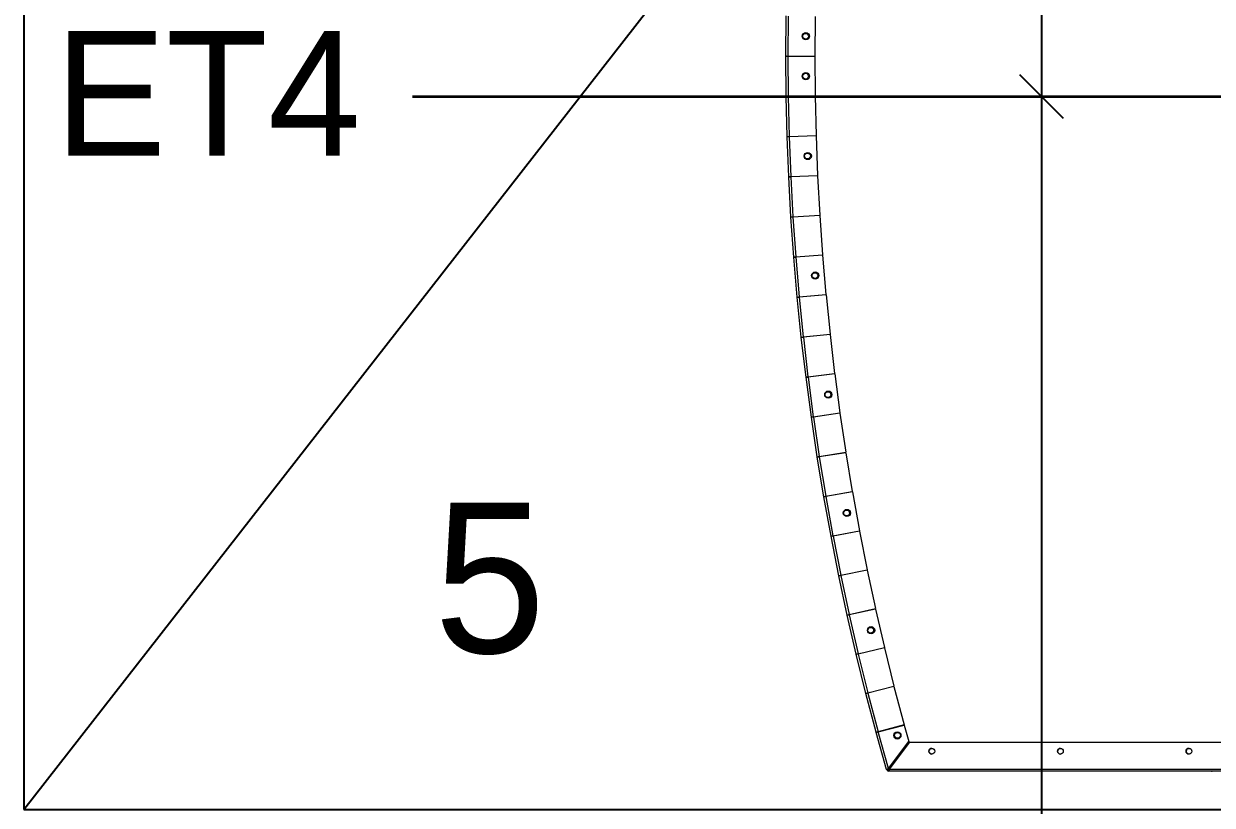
# Model space of a CAD drawing. Header units: millimetres. Extents: x 13502 to 23536, y 11874 to 14203.
# Drawn here: x 18596.2 to 18678.4, y 12869.4 to 12923.5 of the extents above; entities that cross this region are included whole.
import ezdxf
from ezdxf.enums import TextEntityAlignment as Align

# ---------------------------------------------------------------- set-up
doc = ezdxf.new("R2010")
doc.units = ezdxf.units.MM
doc.layers.add('ELK', color=1, linetype='Continuous', lineweight=35)
doc.styles.get("Standard").update_dxf_attribs({"font": 'arial.ttf'})
doc.styles.add('TAKSİM', font='GOTHIC.TTF', dxfattribs={"height": 20})
doc.dimstyles.new('OLCU50', dxfattribs={"dimtxt": 8, "dimasz": 3, "dimexe": 1.25, "dimexo": 0.625, "dimtad": 1, "dimdec": 0, "dimtxsty": 'Standard', "dimblk": 'OBLIQUE', "dimcen": 2.5, "dimclrd": 256, "dimclre": 251, "dimclrt": 25, "dimadec": 0, "dimazin": 0, "dimtfac": 1, "dimtdec": 0, "dimtmove": 0, "dimatfit": 3, "dimldrblk": 'OBLIQUE', "dimfxl": 1, "dimarcsym": 0})

# ---------------------------------------------------------------- blocks, each defined once
blk = doc.blocks.new('A$C75AA7FFD')
at = {"color": 1, "linetype": 'Continuous', "lineweight": 0}
for p, q in [((0, 51.547), (0.022, 54.33)), ((0.162, 54.316), (0.14, 51.558)), ((2.021, 54.287), (2, 51.558)), ((0, 51.547), (0.12, 51.546)), ((0, 51.545), (0.12, 51.546)), ((0.022, 48.762), (0, 51.545)), ((0.12, 51.546), (0.12, 51.546)), ((0.14, 51.558), (2, 51.558)), ((0.14, 51.533), (0.162, 48.776)), ((2, 51.533), (0.14, 51.533)), ((0.212, 51.533), (0.212, 51.558)), ((0.239, 51.558), (0.239, 51.533)), ((2, 51.533), (2.021, 48.805)), ((0.022, 48.762), (0.142, 48.763)), ((0.022, 48.76), (0.142, 48.763)), ((0.087, 45.978), (0.022, 48.76)), ((0.142, 48.763), (0.142, 48.763)), ((0.162, 48.776), (2.021, 48.805)), ((2.022, 48.78), (0.162, 48.751)), ((0.162, 48.751), (0.227, 45.994)), ((0.236, 48.752), (0.236, 48.777)), ((0.261, 48.777), (0.261, 48.752)), ((2.022, 48.78), (2.086, 46.052)), ((0.087, 45.976), (0.207, 45.981)), ((0.087, 45.978), (0.207, 45.981)), ((0.196, 43.195), (0.087, 45.976)), ((0.227, 45.994), (2.086, 46.052)), ((2.087, 46.027), (0.227, 45.969)), ((0.227, 45.969), (0.335, 43.213)), ((0.304, 45.971), (0.303, 45.996)), ((0.326, 45.997), (0.327, 45.972)), ((2.087, 46.027), (2.193, 43.3)), ((0.196, 43.193), (0.316, 43.2)), ((0.196, 43.195), (0.316, 43.2)), ((0.348, 40.415), (0.196, 43.193)), ((0.335, 43.213), (2.193, 43.3)), ((2.194, 43.275), (0.336, 43.188)), ((0.336, 43.188), (0.487, 40.435)), ((0.415, 43.192), (0.413, 43.217)), ((0.435, 43.218), (0.436, 43.193)), ((2.194, 43.275), (2.343, 40.551)), ((0.348, 40.413), (0.468, 40.421)), ((0.348, 40.415), (0.468, 40.421)), ((0.543, 37.637), (0.348, 40.413)), ((0.487, 40.435), (2.343, 40.551)), ((2.345, 40.526), (0.488, 40.41)), ((0.488, 40.41), (0.682, 37.659)), ((0.568, 40.415), (0.567, 40.44)), ((0.587, 40.441), (0.589, 40.416)), ((2.345, 40.526), (2.537, 37.804)), ((0.543, 37.637), (0.663, 37.645)), ((0.544, 37.635), (0.663, 37.645)), ((0.782, 34.862), (0.544, 37.635)), ((0.682, 37.659), (2.537, 37.804)), ((2.538, 37.779), (0.684, 37.634)), ((0.684, 37.634), (0.921, 34.887)), ((0.765, 37.64), (0.763, 37.665)), ((0.784, 37.667), (0.786, 37.642)), ((2.538, 37.779), (2.773, 35.061)), ((0.782, 34.862), (0.902, 34.872)), ((0.782, 34.86), (0.902, 34.872)), ((1.064, 32.092), (0.782, 34.86)), ((0.921, 34.887), (2.773, 35.061)), ((2.775, 35.036), (0.923, 34.862)), ((0.923, 34.862), (1.202, 32.118)), ((1.005, 34.869), (1.002, 34.894)), ((1.023, 34.896), (1.026, 34.871)), ((2.775, 35.036), (3.051, 32.321)), ((1.064, 32.092), (1.184, 32.104)), ((1.065, 32.089), (1.184, 32.103)), ((1.39, 29.326), (1.065, 32.089)), ((1.202, 32.118), (3.051, 32.321)), ((3.054, 32.296), (1.205, 32.093)), ((1.205, 32.093), (1.527, 29.355)), ((1.287, 32.102), (1.284, 32.127)), ((1.307, 32.13), (1.309, 32.105)), ((3.054, 32.296), (3.373, 29.586)), ((1.39, 29.324), (1.509, 29.34)), ((1.39, 29.326), (1.509, 29.34)), ((1.759, 26.566), (1.39, 29.324)), ((1.527, 29.355), (3.373, 29.586)), ((3.376, 29.562), (1.531, 29.33)), ((1.531, 29.33), (1.896, 26.596)), ((1.612, 29.34), (1.609, 29.365)), ((1.633, 29.368), (1.636, 29.343)), ((3.376, 29.562), (3.737, 26.857)), ((1.759, 26.563), (1.878, 26.581)), ((1.759, 26.566), (1.877, 26.581)), ((2.17, 23.811), (1.759, 26.563)), ((1.896, 26.596), (3.737, 26.857)), ((3.741, 26.832), (1.899, 26.572)), ((1.899, 26.572), (2.307, 23.844)), ((1.981, 26.583), (1.977, 26.608)), ((2.003, 26.612), (2.006, 26.587)), ((3.741, 26.832), (4.144, 24.134)), ((2.307, 23.844), (4.144, 24.134)), ((4.148, 24.109), (2.311, 23.82)), ((2.391, 23.832), (2.387, 23.857)), ((2.416, 23.862), (2.42, 23.837)), ((4.148, 24.109), (4.594, 21.417)), ((2.17, 23.811), (2.289, 23.829)), ((2.171, 23.809), (2.289, 23.829)), ((2.625, 21.064), (2.171, 23.809)), ((2.311, 23.82), (2.761, 21.099)), ((2.761, 21.099), (4.594, 21.417)), ((4.598, 21.392), (2.765, 21.074)), ((4.598, 21.392), (5.085, 18.708)), ((2.625, 21.064), (2.743, 21.083)), ((2.625, 21.062), (2.743, 21.083)), ((3.122, 18.324), (2.625, 21.062)), ((2.765, 21.074), (3.258, 18.361)), ((2.845, 21.088), (2.84, 21.113)), ((2.872, 21.118), (2.877, 21.094)), ((3.122, 18.324), (3.24, 18.345)), ((3.123, 18.322), (3.24, 18.345)), ((3.663, 15.592), (3.123, 18.322)), ((3.258, 18.361), (5.085, 18.708)), ((5.09, 18.683), (3.263, 18.337)), ((3.263, 18.337), (3.797, 15.631)), ((3.34, 18.351), (3.336, 18.376)), ((3.372, 18.383), (3.376, 18.358)), ((5.09, 18.683), (5.619, 16.006)), ((3.797, 15.631), (5.619, 16.006)), ((5.624, 15.982), (3.803, 15.607)), ((3.878, 15.622), (3.873, 15.647)), ((3.914, 15.655), (3.919, 15.631)), ((5.624, 15.982), (6.195, 13.314)), ((3.663, 15.592), (3.78, 15.615)), ((3.663, 15.59), (3.78, 15.615)), ((4.245, 12.869), (3.663, 15.59)), ((3.803, 15.607), (4.38, 12.91)), ((4.38, 12.91), (6.195, 13.314)), ((6.201, 13.289), (4.385, 12.886)), ((6.201, 13.289), (6.814, 10.63)), ((4.245, 12.869), (4.363, 12.894)), ((4.246, 12.867), (4.363, 12.893)), ((4.871, 10.155), (4.246, 12.867)), ((4.385, 12.886), (5.004, 10.199)), ((4.459, 12.902), (4.453, 12.927)), ((4.499, 12.937), (4.504, 12.912)), ((4.871, 10.155), (4.988, 10.182)), ((4.871, 10.153), (4.988, 10.182)), ((5.538, 7.451), (4.871, 10.153)), ((5.004, 10.199), (6.814, 10.63)), ((6.819, 10.606), (5.01, 10.174)), ((5.01, 10.174), (5.671, 7.497)), ((5.081, 10.191), (5.075, 10.215)), ((5.126, 10.228), (5.132, 10.203)), ((6.819, 10.606), (7.473, 7.957)), ((5.538, 7.451), (5.655, 7.48)), ((5.539, 7.449), (5.655, 7.48)), ((6.248, 4.758), (5.539, 7.449)), ((5.671, 7.497), (7.473, 7.957)), ((7.48, 7.933), (5.677, 7.473)), ((5.677, 7.473), (6.383, 4.794)), ((5.745, 7.49), (5.739, 7.514)), ((5.796, 7.529), (5.802, 7.505)), ((7.48, 7.933), (8.182, 5.268)), ((8.182, 5.268), (6.383, 4.794)), ((6.386, 4.784), (8.185, 5.258)), ((8.185, 5.258), (8.504, 4.121)), ((6.249, 4.756), (6.248, 4.758)), ((6.249, 4.756), (6.364, 4.789)), ((6.251, 4.747), (6.249, 4.756)), ((6.367, 4.779), (6.251, 4.747)), ((6.971, 2.178), (6.251, 4.747)), ((6.367, 4.779), (6.364, 4.789)), ((7.093, 2.261), (6.386, 4.784)), ((7.093, 2.261), (8.504, 4.121)), ((8.563, 4.076), (7.153, 2.216)), ((8.563, 4.076), (36.86, 4.076)), ((6.971, 2.178), (7.087, 2.21)), ((7.093, 2.261), (7.102, 2.231)), ((7.152, 2.297), (7.102, 2.231)), ((7.106, 2.076), (7.106, 2.196)), ((37.86, 2.076), (7.106, 2.076)), ((7.122, 2.216), (7.192, 2.308)), ((7.122, 2.216), (7.153, 2.216)), ((7.149, 2.296), (7.141, 2.324)), ((7.219, 2.316), (7.149, 2.296)), ((7.153, 2.216), (37.86, 2.216)), ((7.196, 2.396), (7.222, 2.306))]:
    blk.add_line(p, q, dxfattribs=at)
at = {"color": 1, "linetype": 'Continuous', "lineweight": 0, "flags": 128}
for points in [[(0.022, 48.76), (0.022, 48.76), (0.022, 48.761), (0.022, 48.761), (0.022, 48.761), (0.022, 48.761), (0.022, 48.762), (0.022, 48.762), (0.022, 48.762)], [(0.207, 45.981), (0.207, 45.981), (0.207, 45.981), (0.207, 45.981), (0.207, 45.981), (0.207, 45.981), (0.207, 45.981), (0.207, 45.981), (0.207, 45.981)], [(0.468, 40.421), (0.468, 40.421), (0.468, 40.421), (0.468, 40.421), (0.468, 40.421), (0.468, 40.421), (0.468, 40.421), (0.468, 40.421), (0.468, 40.421)], [(0.544, 37.635), (0.543, 37.635), (0.543, 37.635), (0.543, 37.635), (0.543, 37.636), (0.543, 37.636), (0.543, 37.636), (0.543, 37.636), (0.543, 37.637)], [(0.663, 37.645), (0.663, 37.645), (0.663, 37.645), (0.663, 37.645), (0.663, 37.645), (0.663, 37.645), (0.663, 37.645), (0.663, 37.645), (0.663, 37.645)], [(2.289, 23.829), (2.289, 23.829), (2.289, 23.829), (2.289, 23.829), (2.289, 23.829), (2.289, 23.829), (2.289, 23.829), (2.289, 23.829), (2.289, 23.829)], [(2.743, 21.083), (2.743, 21.083), (2.743, 21.083), (2.743, 21.083), (2.743, 21.083), (2.743, 21.083), (2.743, 21.083), (2.743, 21.083), (2.743, 21.083)], [(3.663, 15.59), (3.663, 15.59), (3.663, 15.59), (3.663, 15.59), (3.663, 15.591), (3.663, 15.591), (3.663, 15.591), (3.663, 15.592), (3.663, 15.592)], [(4.363, 12.893), (4.363, 12.893), (4.363, 12.894), (4.363, 12.894), (4.363, 12.894), (4.363, 12.894), (4.363, 12.894), (4.363, 12.894), (4.363, 12.894)], [(4.988, 10.182), (4.988, 10.182), (4.988, 10.182), (4.988, 10.182), (4.988, 10.182), (4.988, 10.182), (4.988, 10.182), (4.988, 10.182), (4.988, 10.182)], [(6.248, 4.758), (6.251, 4.759), (6.258, 4.761), (6.271, 4.764), (6.288, 4.769), (6.308, 4.774), (6.332, 4.78), (6.357, 4.787), (6.383, 4.794)]]:
    blk.add_lwpolyline(points, dxfattribs=at)
at = {"color": 1, "linetype": 'Continuous', "lineweight": 0}
for centre, radius in [((1.381, 52.928), 0.25), ((1.361, 52.928), 0.2), ((1.381, 50.164), 0.25), ((1.361, 50.164), 0.2), ((1.51, 44.639), 0.25), ((1.49, 44.639), 0.2), ((2.028, 36.366), 0.25), ((2.008, 36.366), 0.2), ((2.932, 28.126), 0.25), ((2.912, 28.126), 0.2), ((4.222, 19.937), 0.25), ((4.202, 19.937), 0.2), ((5.893, 11.818), 0.25), ((5.873, 11.818), 0.2), ((7.712, 4.543), 0.25), ((7.721, 4.546), 0.2), ((10.1, 3.446), 0.2), ((19, 3.446), 0.2), ((27.9, 3.446), 0.2)]:
    blk.add_circle(centre, radius, dxfattribs=at)
for centre, radius, start, end in [((0.14, 51.546), 0.14, 179.55256, 180.44744), ((0.227, 45.981), 0.14, 181.34231, 182.23719), ((0.336, 43.201), 0.14, 182.23719, 183.13206), ((0.336, 43.201), 0.02, 182.23719, 183.13206), ((0.488, 40.422), 0.14, 183.13206, 184.02694), ((0.922, 34.874), 0.14, 184.92181, 185.81669), ((0.922, 34.874), 0.02, 184.92181, 185.81669), ((1.204, 32.106), 0.14, 185.81669, 186.71157), ((1.204, 32.106), 0.02, 185.81669, 186.71157), ((1.529, 29.342), 0.14, 186.71157, 187.60644), ((1.529, 29.342), 0.02, 186.71157, 187.60644), ((1.897, 26.584), 0.14, 187.60644, 188.50132), ((1.897, 26.584), 0.02, 187.60644, 188.50132), ((2.309, 23.832), 0.14, 188.50132, 189.39619), ((2.763, 21.087), 0.14, 189.39619, 190.29107), ((3.26, 18.349), 0.14, 190.29107, 191.18594), ((3.26, 18.349), 0.02, 190.29107, 191.18594), ((3.8, 15.619), 0.02, 191.18594, 192.08082), ((4.382, 12.898), 0.14, 192.08082, 192.97569), ((5.007, 10.186), 0.14, 192.97569, 193.87057), ((5.674, 7.485), 0.14, 193.87057, 194.76544), ((5.674, 7.485), 0.02, 193.87057, 194.76544), ((6.383, 4.794), 0.02, 194.76544, 195.66032), ((10.101, 3.446), 0.2, 90, 269.85631), ((19.001, 3.446), 0.2, 90, 269.85732), ((27.901, 3.446), 0.2, 90, 269.85627), ((7.106, 2.216), 0.14, 195.66032, 270), ((7.106, 2.216), 0.02, 195.66032, 270), ((29.508, 2.194), 0.13, 245.10136, 270)]:
    blk.add_arc(centre, radius, start, end, dxfattribs=at)
for points, knots in [([(0, 51.547), (0.002, 51.548), (0.006, 51.55), (0.039, 51.553), (0.085, 51.556), (0.122, 51.557), (0.14, 51.558)], [0, 0, 0, 0, 0.249984, 0.499955, 0.749959, 1, 1, 1, 1]), ([(0.14, 51.533), (0.122, 51.534), (0.085, 51.536), (0.039, 51.539), (0.006, 51.542), (0.002, 51.544), (0, 51.545)], [0, 0, 0, 0, 0.250041, 0.500045, 0.750016, 1, 1, 1, 1]), ([(0.12, 51.546), (0.12, 51.547), (0.121, 51.549), (0.126, 51.552), (0.132, 51.555), (0.137, 51.557), (0.14, 51.558)], [0, 0, 0, 0, 0.249947, 0.499839, 0.750058, 1, 1, 1, 1]), ([(0.14, 51.533), (0.137, 51.534), (0.132, 51.536), (0.126, 51.539), (0.121, 51.543), (0.12, 51.545), (0.12, 51.546)], [0, 0, 0, 0, 0.2499422, 0.5001608, 0.7501189, 1, 1, 1, 1]), ([(0.022, 48.762), (0.024, 48.763), (0.028, 48.765), (0.06, 48.769), (0.107, 48.772), (0.143, 48.775), (0.162, 48.776)], [0, 0, 0, 0, 0.24998, 0.499989, 0.750001, 1, 1, 1, 1]), ([(0.162, 48.751), (0.144, 48.751), (0.107, 48.753), (0.061, 48.755), (0.028, 48.757), (0.024, 48.759), (0.022, 48.76)], [0, 0, 0, 0, 0.249992, 0.499991, 0.750011, 1, 1, 1, 1]), ([(0.142, 48.763), (0.142, 48.764), (0.143, 48.766), (0.147, 48.769), (0.154, 48.773), (0.159, 48.775), (0.162, 48.776)], [0, 0, 0, 0, 0.249944, 0.499951, 0.749977, 1, 1, 1, 1]), ([(0.162, 48.751), (0.159, 48.752), (0.154, 48.754), (0.147, 48.757), (0.143, 48.76), (0.142, 48.762), (0.142, 48.763)], [0, 0, 0, 0, 0.250022, 0.500031, 0.750002, 1, 1, 1, 1]), ([(0.087, 45.978), (0.089, 45.979), (0.093, 45.981), (0.125, 45.985), (0.172, 45.989), (0.208, 45.992), (0.227, 45.994)], [0, 0, 0, 0, 0.24998, 0.499981, 0.749992, 1, 1, 1, 1]), ([(0.227, 45.969), (0.209, 45.969), (0.172, 45.97), (0.126, 45.971), (0.093, 45.973), (0.089, 45.975), (0.087, 45.976)], [0, 0, 0, 0, 0.250004, 0.5, 0.750002, 1, 1, 1, 1]), ([(0.207, 45.981), (0.207, 45.982), (0.208, 45.984), (0.212, 45.987), (0.219, 45.991), (0.224, 45.993), (0.227, 45.994)], [0, 0, 0, 0, 0.250006, 0.499831, 0.74991, 1, 1, 1, 1]), ([(0.227, 45.969), (0.225, 45.97), (0.219, 45.972), (0.213, 45.975), (0.208, 45.978), (0.207, 45.98), (0.207, 45.981)], [0, 0, 0, 0, 0.249759, 0.500143, 0.749954, 1, 1, 1, 1]), ([(0.196, 43.195), (0.198, 43.197), (0.202, 43.199), (0.234, 43.203), (0.28, 43.208), (0.317, 43.212), (0.335, 43.213)], [0, 0, 0, 0, 0.249978, 0.499981, 0.749984, 1, 1, 1, 1]), ([(0.336, 43.188), (0.318, 43.188), (0.281, 43.188), (0.235, 43.189), (0.202, 43.19), (0.198, 43.192), (0.196, 43.193)], [0, 0, 0, 0, 0.250007, 0.500027, 0.750014, 1, 1, 1, 1]), ([(0.316, 43.2), (0.316, 43.201), (0.316, 43.203), (0.321, 43.207), (0.327, 43.21), (0.332, 43.212), (0.335, 43.213)], [0, 0, 0, 0, 0.249946, 0.499965, 0.749794, 1, 1, 1, 1]), ([(0.336, 43.188), (0.334, 43.189), (0.328, 43.191), (0.321, 43.194), (0.317, 43.197), (0.316, 43.199), (0.316, 43.2)], [0, 0, 0, 0, 0.2501895, 0.5000136, 0.7500427, 1, 1, 1, 1]), ([(0.348, 40.415), (0.35, 40.416), (0.354, 40.418), (0.386, 40.423), (0.432, 40.429), (0.469, 40.433), (0.487, 40.435)], [0, 0, 0, 0, 0.249986, 0.499998, 0.750007, 1, 1, 1, 1]), ([(0.488, 40.41), (0.47, 40.41), (0.433, 40.409), (0.387, 40.409), (0.354, 40.41), (0.35, 40.412), (0.348, 40.413)], [0, 0, 0, 0, 0.25002, 0.500021, 0.750019, 1, 1, 1, 1]), ([(0.468, 40.421), (0.468, 40.422), (0.468, 40.424), (0.473, 40.428), (0.479, 40.431), (0.484, 40.434), (0.487, 40.435)], [0, 0, 0, 0, 0.249992, 0.499905, 0.749901, 1, 1, 1, 1]), ([(0.488, 40.41), (0.486, 40.411), (0.48, 40.412), (0.474, 40.415), (0.469, 40.418), (0.468, 40.42), (0.468, 40.421)], [0, 0, 0, 0, 0.2500888, 0.5000851, 0.7499868, 1, 1, 1, 1]), ([(0.543, 37.637), (0.545, 37.638), (0.549, 37.64), (0.581, 37.646), (0.627, 37.652), (0.664, 37.657), (0.682, 37.659)], [0, 0, 0, 0, 0.249986, 0.499983, 0.749981, 1, 1, 1, 1]), ([(0.684, 37.634), (0.666, 37.634), (0.629, 37.632), (0.583, 37.632), (0.55, 37.632), (0.546, 37.634), (0.544, 37.635)], [0, 0, 0, 0, 0.24999, 0.500017, 0.750017, 1, 1, 1, 1]), ([(0.663, 37.645), (0.663, 37.646), (0.664, 37.648), (0.668, 37.652), (0.674, 37.655), (0.68, 37.658), (0.682, 37.659)], [0, 0, 0, 0, 0.250002, 0.500032, 0.749922, 1, 1, 1, 1]), ([(0.684, 37.634), (0.681, 37.635), (0.676, 37.637), (0.669, 37.639), (0.664, 37.642), (0.663, 37.644), (0.663, 37.645)], [0, 0, 0, 0, 0.249936, 0.50004, 0.749976, 1, 1, 1, 1]), ([(0.782, 34.862), (0.784, 34.863), (0.788, 34.866), (0.82, 34.872), (0.866, 34.879), (0.902, 34.884), (0.921, 34.887)], [0, 0, 0, 0, 0.249984, 0.499983, 0.750011, 1, 1, 1, 1]), ([(0.923, 34.862), (0.905, 34.861), (0.868, 34.859), (0.822, 34.858), (0.789, 34.858), (0.785, 34.859), (0.782, 34.86)], [0, 0, 0, 0, 0.249969, 0.499981, 0.750007, 1, 1, 1, 1]), ([(0.902, 34.872), (0.902, 34.874), (0.902, 34.876), (0.907, 34.879), (0.913, 34.883), (0.918, 34.885), (0.921, 34.887)], [0, 0, 0, 0, 0.250008, 0.499926, 0.750047, 1, 1, 1, 1]), ([(0.923, 34.862), (0.92, 34.863), (0.915, 34.864), (0.908, 34.866), (0.903, 34.869), (0.902, 34.871), (0.902, 34.872)], [0, 0, 0, 0, 0.249933, 0.499998, 0.75003, 1, 1, 1, 1]), ([(1.064, 32.092), (1.066, 32.093), (1.07, 32.095), (1.102, 32.102), (1.148, 32.11), (1.184, 32.115), (1.202, 32.118)], [0, 0, 0, 0, 0.249984, 0.499973, 0.749981, 1, 1, 1, 1]), ([(1.205, 32.093), (1.187, 32.092), (1.15, 32.09), (1.104, 32.088), (1.071, 32.087), (1.067, 32.089), (1.065, 32.089)], [0, 0, 0, 0, 0.2500041, 0.499993, 0.7499997, 1, 1, 1, 1]), ([(1.184, 32.104), (1.184, 32.105), (1.184, 32.107), (1.189, 32.111), (1.195, 32.114), (1.2, 32.117), (1.202, 32.118)], [0, 0, 0, 0, 0.249915, 0.499758, 0.749793, 1, 1, 1, 1]), ([(1.205, 32.093), (1.202, 32.094), (1.197, 32.096), (1.19, 32.098), (1.185, 32.1), (1.184, 32.102), (1.184, 32.103)], [0, 0, 0, 0, 0.249964, 0.500009, 0.749996, 1, 1, 1, 1]), ([(1.39, 29.326), (1.392, 29.327), (1.396, 29.33), (1.428, 29.337), (1.473, 29.345), (1.509, 29.351), (1.527, 29.355)], [0, 0, 0, 0, 0.249985, 0.499994, 0.749987, 1, 1, 1, 1]), ([(1.531, 29.33), (1.512, 29.328), (1.476, 29.326), (1.429, 29.323), (1.397, 29.321), (1.392, 29.323), (1.39, 29.324)], [0, 0, 0, 0, 0.249989, 0.499996, 0.750001, 1, 1, 1, 1]), ([(1.509, 29.34), (1.509, 29.341), (1.51, 29.343), (1.514, 29.347), (1.52, 29.351), (1.525, 29.353), (1.527, 29.355)], [0, 0, 0, 0, 0.250034, 0.499857, 0.749951, 1, 1, 1, 1]), ([(1.531, 29.33), (1.528, 29.331), (1.522, 29.332), (1.515, 29.334), (1.51, 29.337), (1.51, 29.339), (1.509, 29.34)], [0, 0, 0, 0, 0.250037, 0.500068, 0.749992, 1, 1, 1, 1]), ([(1.759, 26.566), (1.76, 26.567), (1.764, 26.569), (1.796, 26.577), (1.841, 26.586), (1.878, 26.593), (1.896, 26.596)], [0, 0, 0, 0, 0.249981, 0.499989, 0.750001, 1, 1, 1, 1]), ([(1.899, 26.572), (1.881, 26.57), (1.844, 26.567), (1.798, 26.563), (1.766, 26.561), (1.761, 26.563), (1.759, 26.563)], [0, 0, 0, 0, 0.25002, 0.50003, 0.750012, 1, 1, 1, 1]), ([(1.877, 26.581), (1.878, 26.582), (1.878, 26.585), (1.882, 26.588), (1.888, 26.592), (1.893, 26.595), (1.896, 26.596)], [0, 0, 0, 0, 0.24999, 0.499781, 0.749904, 1, 1, 1, 1]), ([(1.899, 26.572), (1.896, 26.572), (1.891, 26.574), (1.884, 26.576), (1.879, 26.578), (1.878, 26.58), (1.878, 26.581)], [0, 0, 0, 0, 0.250104, 0.500121, 0.749936, 1, 1, 1, 1]), ([(2.17, 23.811), (2.172, 23.813), (2.176, 23.815), (2.208, 23.823), (2.253, 23.833), (2.289, 23.841), (2.307, 23.844)], [0, 0, 0, 0, 0.249982, 0.499976, 0.750006, 1, 1, 1, 1]), ([(2.311, 23.82), (2.292, 23.818), (2.256, 23.814), (2.21, 23.809), (2.177, 23.807), (2.173, 23.808), (2.171, 23.809)], [0, 0, 0, 0, 0.250013, 0.500029, 0.750013, 1, 1, 1, 1]), ([(2.289, 23.829), (2.289, 23.83), (2.289, 23.832), (2.293, 23.836), (2.299, 23.84), (2.304, 23.843), (2.307, 23.844)], [0, 0, 0, 0, 0.249963, 0.499865, 0.749762, 1, 1, 1, 1]), ([(2.311, 23.82), (2.308, 23.82), (2.302, 23.821), (2.295, 23.823), (2.29, 23.826), (2.289, 23.828), (2.289, 23.829)], [0, 0, 0, 0, 0.249924, 0.500028, 0.750013, 1, 1, 1, 1]), ([(2.625, 21.064), (2.627, 21.065), (2.631, 21.068), (2.662, 21.076), (2.707, 21.087), (2.743, 21.095), (2.761, 21.099)], [0, 0, 0, 0, 0.249993, 0.499966, 0.75001, 1, 1, 1, 1]), ([(2.765, 21.074), (2.747, 21.072), (2.71, 21.068), (2.664, 21.062), (2.632, 21.06), (2.627, 21.061), (2.625, 21.062)], [0, 0, 0, 0, 0.250017, 0.5, 0.750013, 1, 1, 1, 1]), ([(2.743, 21.083), (2.743, 21.084), (2.744, 21.087), (2.748, 21.09), (2.754, 21.095), (2.758, 21.098), (2.761, 21.099)], [0, 0, 0, 0, 0.249981, 0.499898, 0.749908, 1, 1, 1, 1]), ([(2.765, 21.074), (2.762, 21.075), (2.757, 21.076), (2.75, 21.078), (2.745, 21.08), (2.744, 21.082), (2.743, 21.083)], [0, 0, 0, 0, 0.249863, 0.500138, 0.749953, 1, 1, 1, 1]), ([(3.122, 18.324), (3.124, 18.325), (3.128, 18.328), (3.159, 18.337), (3.204, 18.348), (3.24, 18.357), (3.258, 18.361)], [0, 0, 0, 0, 0.24999, 0.499991, 0.750002, 1, 1, 1, 1]), ([(3.263, 18.337), (3.244, 18.334), (3.208, 18.329), (3.162, 18.323), (3.13, 18.32), (3.125, 18.321), (3.123, 18.322)], [0, 0, 0, 0, 0.25001, 0.500032, 0.750017, 1, 1, 1, 1]), ([(3.24, 18.345), (3.241, 18.346), (3.241, 18.348), (3.245, 18.352), (3.251, 18.357), (3.255, 18.36), (3.258, 18.361)], [0, 0, 0, 0, 0.249939, 0.499857, 0.74994, 1, 1, 1, 1]), ([(3.263, 18.337), (3.26, 18.337), (3.254, 18.338), (3.247, 18.34), (3.242, 18.342), (3.241, 18.344), (3.24, 18.345)], [0, 0, 0, 0, 0.250108, 0.500192, 0.749947, 1, 1, 1, 1]), ([(3.663, 15.592), (3.664, 15.593), (3.668, 15.596), (3.699, 15.605), (3.744, 15.618), (3.78, 15.627), (3.797, 15.631)], [0, 0, 0, 0, 0.249991, 0.499977, 0.749996, 1, 1, 1, 1]), ([(3.78, 15.615), (3.78, 15.616), (3.781, 15.618), (3.784, 15.622), (3.79, 15.627), (3.795, 15.63), (3.797, 15.631)], [0, 0, 0, 0, 0.249959, 0.49991, 0.749957, 1, 1, 1, 1]), ([(3.803, 15.607), (3.784, 15.604), (3.748, 15.598), (3.702, 15.592), (3.67, 15.588), (3.665, 15.589), (3.663, 15.59)], [0, 0, 0, 0, 0.250024, 0.500009, 0.750001, 1, 1, 1, 1]), ([(3.803, 15.607), (3.8, 15.607), (3.794, 15.608), (3.787, 15.61), (3.782, 15.612), (3.781, 15.614), (3.78, 15.615)], [0, 0, 0, 0, 0.2501345, 0.500172, 0.7499969, 1, 1, 1, 1]), ([(4.245, 12.869), (4.247, 12.87), (4.251, 12.873), (4.282, 12.883), (4.326, 12.896), (4.362, 12.905), (4.38, 12.91)], [0, 0, 0, 0, 0.249987, 0.499974, 0.749992, 1, 1, 1, 1]), ([(4.385, 12.886), (4.367, 12.883), (4.331, 12.876), (4.285, 12.869), (4.253, 12.865), (4.248, 12.866), (4.246, 12.867)], [0, 0, 0, 0, 0.249982, 0.500005, 0.750014, 1, 1, 1, 1]), ([(4.363, 12.894), (4.363, 12.895), (4.363, 12.897), (4.367, 12.901), (4.373, 12.905), (4.377, 12.909), (4.38, 12.91)], [0, 0, 0, 0, 0.25003, 0.500009, 0.749993, 1, 1, 1, 1]), ([(4.385, 12.886), (4.382, 12.886), (4.377, 12.887), (4.37, 12.889), (4.364, 12.891), (4.363, 12.893), (4.363, 12.893)], [0, 0, 0, 0, 0.25019, 0.500175, 0.750041, 1, 1, 1, 1]), ([(4.871, 10.155), (4.872, 10.156), (4.876, 10.159), (4.907, 10.17), (4.951, 10.183), (4.987, 10.193), (5.004, 10.199)], [0, 0, 0, 0, 0.249997, 0.500004, 0.749977, 1, 1, 1, 1]), ([(5.01, 10.174), (4.992, 10.171), (4.956, 10.164), (4.91, 10.156), (4.878, 10.151), (4.873, 10.152), (4.871, 10.153)], [0, 0, 0, 0, 0.250001, 0.50002, 0.750008, 1, 1, 1, 1]), ([(4.988, 10.182), (4.988, 10.183), (4.988, 10.185), (4.992, 10.189), (4.997, 10.194), (5.002, 10.197), (5.004, 10.199)], [0, 0, 0, 0, 0.2499585, 0.4999785, 0.7499338, 1, 1, 1, 1]), ([(5.01, 10.174), (5.007, 10.175), (5.002, 10.175), (4.995, 10.177), (4.989, 10.179), (4.988, 10.181), (4.988, 10.182)], [0, 0, 0, 0, 0.2499663, 0.5002481, 0.7499762, 1, 1, 1, 1]), ([(5.538, 7.451), (5.54, 7.453), (5.544, 7.456), (5.574, 7.467), (5.618, 7.481), (5.654, 7.492), (5.671, 7.497)], [0, 0, 0, 0, 0.2499919, 0.5000032, 0.7500107, 1, 1, 1, 1]), ([(5.677, 7.473), (5.659, 7.469), (5.623, 7.462), (5.578, 7.453), (5.546, 7.448), (5.541, 7.449), (5.539, 7.449)], [0, 0, 0, 0, 0.250019, 0.500023, 0.750005, 1, 1, 1, 1]), ([(5.655, 7.48), (5.655, 7.481), (5.655, 7.483), (5.659, 7.487), (5.664, 7.492), (5.669, 7.495), (5.671, 7.497)], [0, 0, 0, 0, 0.250004, 0.499898, 0.750077, 1, 1, 1, 1]), ([(5.677, 7.473), (5.675, 7.473), (5.669, 7.474), (5.662, 7.475), (5.657, 7.477), (5.655, 7.479), (5.655, 7.48)], [0, 0, 0, 0, 0.250127, 0.500143, 0.749948, 1, 1, 1, 1]), ([(6.386, 4.784), (6.368, 4.779), (6.333, 4.769), (6.289, 4.757), (6.257, 4.748), (6.253, 4.747), (6.251, 4.747)], [0, 0, 0, 0, 0.249991, 0.500024, 0.75002, 1, 1, 1, 1]), ([(6.386, 4.784), (6.384, 4.783), (6.379, 4.782), (6.372, 4.78), (6.368, 4.779), (6.367, 4.779), (6.367, 4.779)], [0, 0, 0, 0, 0.250015, 0.500111, 0.750012, 1, 1, 1, 1]), ([(6.971, 2.178), (6.972, 2.182), (6.974, 2.191), (7.002, 2.211), (7.044, 2.235), (7.077, 2.252), (7.093, 2.261)], [0, 0, 0, 0, 0.249987, 0.499993, 0.749995, 1, 1, 1, 1]), ([(7.087, 2.21), (7.086, 2.214), (7.085, 2.222), (7.086, 2.235), (7.089, 2.248), (7.092, 2.257), (7.093, 2.261)], [0, 0, 0, 0, 0.250032, 0.499992, 0.750036, 1, 1, 1, 1]), ([(7.153, 2.216), (7.149, 2.198), (7.141, 2.161), (7.13, 2.115), (7.118, 2.082), (7.11, 2.078), (7.106, 2.076)], [0, 0, 0, 0, 0.250003, 0.50001, 0.7500098, 1, 1, 1, 1]), ([(7.153, 2.216), (7.149, 2.213), (7.141, 2.208), (7.13, 2.201), (7.118, 2.197), (7.11, 2.196), (7.106, 2.196)], [0, 0, 0, 0, 0.250005, 0.500025, 0.750003, 1, 1, 1, 1])]:
    blk.add_open_spline(points, degree=3, knots=knots, dxfattribs=at)
blk = doc.blocks.new('_Oblique')
at = {"color": 0, "linetype": 'ByBlock', "lineweight": -2}
blk.add_line((-0.5, -0.5), (0.5, 0.5), dxfattribs=at)
blk = doc.blocks.new('*D79')
at = {"color": 251, "lineweight": -2, "transparency": 16777216}
for p, q in [((18779.422, 13033.552), (18665.361, 13033.552)), ((18779.422, 12918.436), (18665.361, 12918.436))]:
    blk.add_line(p, q, dxfattribs=at)
at = {"lineweight": -2, "transparency": 16777216}
blk.add_line((18666.611, 13033.552), (18666.611, 12918.436), dxfattribs=at)
at = {"layer": 'Defpoints', "color": 0, "transparency": 16777216}
for p in [(18780.047, 13033.552), (18666.611, 12918.436), (18780.047, 12918.436)]:
    blk.add_point(p, dxfattribs=at)
at = {"lineweight": -2, "transparency": 16777216, "xscale": 3, "yscale": 3, "zscale": 3}
for p, rotation in [((18666.611, 13033.552), 90), ((18666.611, 12918.436), 270)]:
    blk.add_blockref('_Oblique', p, dxfattribs=dict(at, rotation=rotation))
at = {"color": 25, "transparency": 16777216, "insert": (18661.902, 12975.994), "char_height": 8, "attachment_point": 5, "rotation": 90}
blk.add_mtext('115', dxfattribs=at)
blk = doc.blocks.new('*D80')
at = {"color": 251, "lineweight": -2, "transparency": 16777216}
for p, q in [((18779.422, 12918.436), (18665.361, 12918.436)), ((18779.422, 12638.768), (18665.361, 12638.768))]:
    blk.add_line(p, q, dxfattribs=at)
at = {"lineweight": -2, "transparency": 16777216}
blk.add_line((18666.611, 12918.436), (18666.611, 12638.768), dxfattribs=at)
at = {"layer": 'Defpoints', "color": 0, "transparency": 16777216}
for p in [(18780.047, 12918.436), (18666.611, 12638.768), (18780.047, 12638.768)]:
    blk.add_point(p, dxfattribs=at)
at = {"lineweight": -2, "transparency": 16777216, "xscale": 3, "yscale": 3, "zscale": 3}
for p, rotation in [((18666.611, 12918.436), 90), ((18666.611, 12638.768), 270)]:
    blk.add_blockref('_Oblique', p, dxfattribs=dict(at, rotation=rotation))
at = {"color": 25, "transparency": 16777216, "insert": (18661.902, 12778.602), "char_height": 8, "attachment_point": 5, "rotation": 90}
blk.add_mtext('280', dxfattribs=at)

msp = doc.modelspace()

# ---------------------------------------------------------------- linework, layer by layer
msp.add_line((18596.17, 12869.106), (18782.129, 13107.401))
msp.add_lwpolyline([(18596.17, 12869.106), (18782.129, 12869.106), (18782.129, 13107.401), (18596.17, 13107.401)], close=True)
at = {"layer": 'ELK', "color": 1}
msp.add_line((18623.07, 12918.436), (18756.343, 12918.436), dxfattribs=at)

# ---------------------------------------------------------------- block references
msp.add_blockref('A$C75AA7FFD', (18648.926, 12869.686))

# ---------------------------------------------------------------- texts
at = {"style": 'TAKSİM'}
msp.add_text('5', height=10.4, dxfattribs=at).set_placement((18624.556, 12879.935))
at = {"layer": 'ELK', "color": 1, "style": 'TAKSİM'}
msp.add_text('ET4', height=8.64, dxfattribs=at).set_placement((18608.905, 12914.342), align=Align.CENTER)

# ---------------------------------------------------------------- dimensions: what is measured, and where the dimension line sits
for base, p1, p2, picture, middle in [((18666.611, 12918.436), (18780.047, 13033.552), (18780.047, 12918.436), '*D79', (18661.902, 12975.994)), ((18666.611, 12638.768), (18780.047, 12918.436), (18780.047, 12638.768), '*D80', (18661.902, 12778.602))]:
    dim = msp.add_linear_dim(base=base, p1=p1, p2=p2, angle=90, dimstyle='OLCU50', override={"dimtmove": 1})
    dim.commit()
    dim.dimension.update_dxf_attribs({"geometry": picture, "text_midpoint": middle})

doc.saveas('drawing.dxf')
